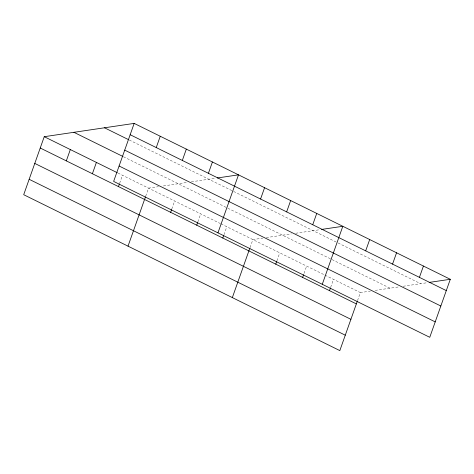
<?xml version="1.0" encoding="UTF-8"?>
<svg xmlns="http://www.w3.org/2000/svg" width="474" height="474" viewBox="0 0 474 474"><rect width="100%" height="100%" fill="white"/><g stroke="black" fill="none" stroke-linecap="round" stroke-linejoin="round"><path stroke-width="0.36" stroke-dasharray="2.37 1.78" d="M119.655 183.266L122.482 175.279M145.737 196.129L148.563 188.142L158.458 186.679M171.813 208.987L174.645 201M197.895 221.85L200.721 213.863M223.977 234.713L226.803 226.726M250.059 247.57L252.885 239.583L262.78 238.126M276.929 260.824L279.755 252.838M304.035 273.409L306.625 266.086M330.668 287.327L333.495 279.34M357.538 300.575L360.364 292.588L370.259 291.125M163.4 185.95L186.975 182.46M191.348 181.815L215.883 178.188M266.311 237.604L291.297 233.907M295.669 233.261L320.205 229.635M375.207 290.396L399.511 286.806M403.149 286.266L427.69 282.64M129.272 140.008L232.941 191.129M233.593 191.449L337.387 242.635M338.045 242.961L420.622 283.683M123.471 156.746L227.141 207.867M227.793 208.193L390.043 288.204M117.919 173.028L220.286 223.509M220.937 223.829L324.323 274.813M324.974 275.139L360.364 292.588"/><path stroke-width="0.71" d="M134.178 123.4L113.636 181.412L429.758 337.304L450.3 279.293L134.178 123.4L44.242 136.696L23.7 194.707L339.822 350.6L357.301 301.239M66.319 160.87L70.324 149.559M92.394 173.733L96.4 162.416M118.476 186.596L119.418 183.93M156.248 147.574L160.253 136.263M128.021 246.148L145.5 196.793M182.33 160.437L186.335 149.12M170.64 212.316L171.582 209.656M208.412 173.3L212.417 161.984M196.716 225.18L197.658 222.513M217.957 232.853L238.499 174.847L217.299 177.981M222.798 238.037L223.74 235.377M260.57 199.021L264.575 187.71M232.343 297.595L249.822 248.24M286.651 211.884L290.657 200.567M275.75 264.148L276.692 261.488M312.733 224.741L316.739 213.43M302.619 277.403L303.561 274.742M322.273 284.299L342.815 226.294L321.621 229.422M329.489 290.651L330.431 287.991M365.679 250.853L369.69 239.542M392.555 264.107L396.56 252.79M419.425 277.355L423.43 266.044M429.1 282.427L450.3 279.293M130.166 134.717L446.295 290.609M104.499 127.79L128.62 139.688M124.709 150.122L440.838 306.02M73.92 132.311L122.819 156.426M119.093 166.001L435.215 321.893M44.242 136.696L117.268 172.708M40.237 148.012L356.359 303.905M34.78 163.417L350.902 319.316M29.157 179.296L345.279 335.189"/></g></svg>
